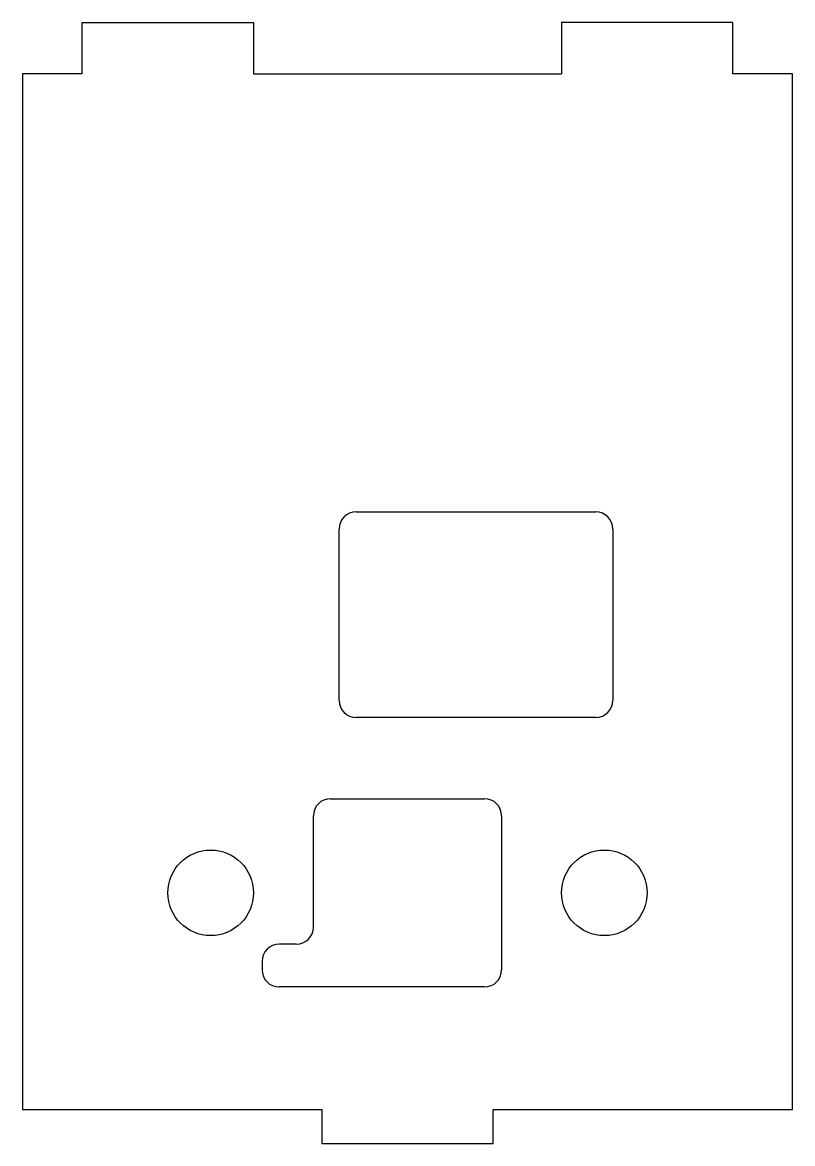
# Model space of a CAD drawing. Extents: x -61 to -16, y -49.5 to 16.
import ezdxf

# ---------------------------------------------------------------- set-up
doc = ezdxf.new("R2010")
doc.units = 0
doc.layers.get('0').update_dxf_attribs({"linetype": 'continuous'})

# ---------------------------------------------------------------- blocks, each defined once
blk = doc.blocks.new('FILLET010')
at = {"color": 0}
for p, q in [((-57.5, 16), (-47.5, 16)), ((-57.5, 13), (-57.5, 16)), ((-47.5, 16), (-47.5, 13)), ((-19.5, 16), (-29.5, 16)), ((-29.5, 16), (-29.5, 13)), ((-19.5, 13), (-19.5, 16)), ((-57.5, 13), (-61, 13)), ((-61, 13), (-61, -47.5)), ((-47.5, 13), (-29.5, 13)), ((-16, 13), (-19.5, 13)), ((-16, -47.5), (-16, 13)), ((-41.5, -12.6), (-27.5, -12.6)), ((-42.5, -23.6), (-42.5, -13.6)), ((-26.5, -13.6), (-26.5, -23.6)), ((-27.5, -24.6), (-41.5, -24.6)), ((-43, -29.35), (-34, -29.35)), ((-44, -36.85), (-44, -30.35)), ((-33, -30.35), (-33, -39.35)), ((-45, -37.85), (-46, -37.85)), ((-47, -38.85), (-47, -39.35)), ((-34, -40.35), (-46, -40.35)), ((-61, -47.5), (-43.5, -47.5)), ((-43.5, -47.5), (-43.5, -49.5)), ((-33.5, -49.5), (-33.5, -47.5)), ((-33.5, -47.5), (-16, -47.5)), ((-43.5, -49.5), (-33.5, -49.5))]:
    blk.add_line(p, q, dxfattribs=at)
for centre in [(-50, -34.85), (-27, -34.85)]:
    blk.add_circle(centre, 2.5, dxfattribs=at)
for centre, start, end in [((-41.5, -13.6), 90, -180), ((-27.5, -13.6), 0, 90), ((-41.5, -23.6), -180, -90), ((-27.5, -23.6), -90, 0), ((-43, -30.35), 90, -180), ((-34, -30.35), 0, 90), ((-45, -36.85), -90, 0), ((-46, -38.85), 90, -180), ((-46, -39.35), -180, -90), ((-34, -39.35), -90, 0)]:
    blk.add_arc(centre, 1, start, end, dxfattribs=at)

msp = doc.modelspace()

# ---------------------------------------------------------------- block references
at = {"color": 0}
msp.add_blockref('FILLET010', (0, 0), dxfattribs=at)

doc.saveas('drawing.dxf')
